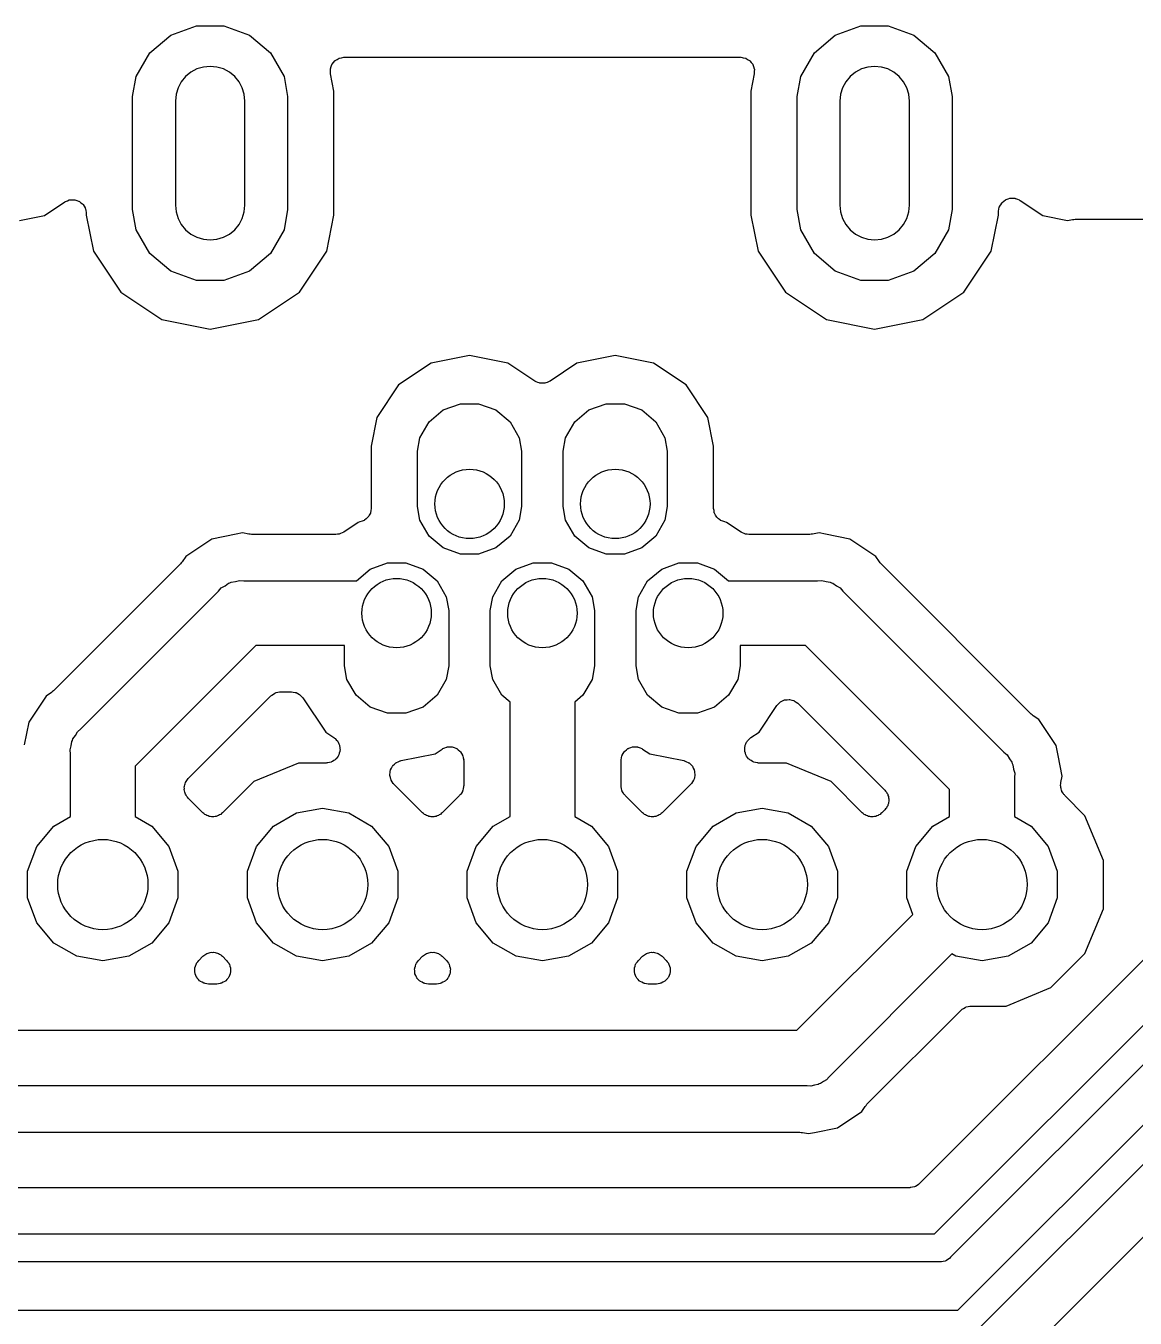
# Model space of a CAD drawing. Extents: x 24 to 196, y -189 to -31.
# Drawn here: x 131.97 to 144.15, y -45.02 to -30.83 of the extents above; entities that cross this region are included whole.
import ezdxf

# ---------------------------------------------------------------- set-up
doc = ezdxf.new("R2010")
doc.units = 0
doc.header["$MEASUREMENT"] = 0
doc.layers.add('BLACK', color=7, linetype='CONTINUOUS')

msp = doc.modelspace()

# ---------------------------------------------------------------- linework, layer by layer
at = {"layer": 'BLACK', "linetype": 'CONTINUOUS'}
for p, q in [((133.563, -30.9357), (133.845, -30.8331)), ((133.845, -30.8331), (134.145, -30.8331)), ((134.145, -30.8331), (134.427, -30.9357)), ((140.858, -30.9357), (141.14, -30.8331)), ((141.14, -30.8331), (141.44, -30.8331)), ((141.44, -30.8331), (141.722, -30.9357)), ((133.333, -31.1286), (133.563, -30.9357)), ((134.427, -30.9357), (134.657, -31.1286)), ((140.628, -31.1286), (140.858, -30.9357)), ((141.722, -30.9357), (141.952, -31.1286)), ((133.183, -31.3884), (133.333, -31.1286)), ((134.657, -31.1286), (134.807, -31.3884)), ((135.368, -31.2142), (135.389, -31.2017)), ((135.389, -31.2017), (135.411, -31.1889)), ((135.411, -31.1889), (135.412, -31.1885)), ((135.412, -31.1885), (135.414, -31.1877)), ((135.414, -31.1877), (135.438, -31.1834)), ((135.438, -31.1834), (135.463, -31.1785)), ((135.463, -31.1785), (135.464, -31.1788)), ((135.464, -31.1788), (135.466, -31.1785)), ((135.466, -31.1785), (139.819, -31.1785)), ((139.819, -31.1785), (139.821, -31.1788)), ((139.821, -31.1788), (139.823, -31.1785)), ((139.823, -31.1785), (139.847, -31.1834)), ((139.847, -31.1834), (139.871, -31.1877)), ((139.871, -31.1877), (139.873, -31.1885)), ((139.873, -31.1885), (139.875, -31.1889)), ((139.875, -31.1889), (139.896, -31.2018)), ((139.896, -31.2018), (139.917, -31.2142)), ((140.478, -31.3884), (140.628, -31.1286)), ((141.952, -31.1286), (142.102, -31.3884)), ((133.783, -31.3418), (133.726, -31.3892)), ((133.849, -31.3066), (133.783, -31.3418)), ((133.921, -31.2849), (133.849, -31.3066)), ((133.995, -31.2776), (133.921, -31.2849)), ((134.069, -31.2849), (133.995, -31.2776)), ((134.141, -31.3066), (134.069, -31.2849)), ((134.207, -31.3418), (134.141, -31.3066)), ((134.265, -31.3892), (134.207, -31.3418)), ((135.315, -31.3077), (135.316, -31.3061)), ((135.316, -31.3325), (135.315, -31.3077)), ((135.316, -31.3044), (135.324, -31.2811)), ((135.316, -31.3061), (135.316, -31.3044)), ((135.316, -31.3574), (135.316, -31.3325)), ((135.324, -31.2811), (135.332, -31.2576)), ((135.332, -31.2576), (135.333, -31.2563)), ((135.333, -31.2563), (135.334, -31.2547)), ((135.334, -31.2547), (135.35, -31.2357)), ((135.35, -31.2357), (135.365, -31.2163)), ((135.365, -31.2163), (135.367, -31.2154)), ((135.367, -31.2154), (135.368, -31.2142)), ((139.917, -31.2142), (139.918, -31.2154)), ((139.918, -31.2154), (139.92, -31.2163)), ((139.92, -31.2163), (139.935, -31.2357)), ((139.935, -31.2357), (139.951, -31.2547)), ((139.951, -31.2547), (139.952, -31.2563)), ((139.952, -31.2563), (139.953, -31.2576)), ((139.953, -31.2576), (139.961, -31.2811)), ((139.961, -31.2811), (139.969, -31.3044)), ((139.969, -31.3044), (139.969, -31.3061)), ((139.969, -31.3061), (139.97, -31.3077)), ((139.97, -31.3077), (139.969, -31.3325)), ((139.969, -31.3325), (139.969, -31.3574)), ((141.078, -31.3418), (141.021, -31.3892)), ((141.144, -31.3066), (141.078, -31.3418)), ((141.216, -31.2849), (141.144, -31.3066)), ((141.29, -31.2776), (141.216, -31.2849)), ((141.364, -31.2849), (141.29, -31.2776)), ((141.436, -31.3066), (141.364, -31.2849)), ((141.502, -31.3418), (141.436, -31.3066)), ((141.559, -31.3892), (141.502, -31.3418)), ((133.144, -31.6095), (133.183, -31.3884)), ((133.678, -31.4469), (133.643, -31.5128)), ((133.726, -31.3892), (133.678, -31.4469)), ((134.312, -31.4469), (134.265, -31.3892)), ((134.347, -31.5128), (134.312, -31.4469)), ((134.807, -31.3884), (134.846, -31.6095)), ((135.316, -31.3589), (135.316, -31.3574)), ((135.316, -31.3606), (135.316, -31.3589)), ((135.354, -31.5501), (135.316, -31.3606)), ((139.969, -31.3606), (139.931, -31.5501)), ((139.969, -31.3574), (139.969, -31.3589)), ((139.969, -31.3589), (139.969, -31.3606)), ((140.439, -31.6095), (140.478, -31.3884)), ((140.973, -31.4469), (140.938, -31.5128)), ((141.021, -31.3892), (140.973, -31.4469)), ((141.607, -31.4469), (141.559, -31.3892)), ((141.642, -31.5128), (141.607, -31.4469)), ((142.102, -31.3884), (142.141, -31.6095)), ((133.144, -32.8506), (133.144, -31.6095)), ((133.621, -31.5842), (133.614, -31.6586)), ((133.643, -31.5128), (133.621, -31.5842)), ((134.369, -31.5842), (134.347, -31.5128)), ((134.376, -31.6586), (134.369, -31.5842)), ((134.846, -31.6095), (134.846, -32.8506)), ((135.354, -32.91), (135.354, -31.5501)), ((139.931, -31.5501), (139.931, -32.91)), ((140.439, -32.8506), (140.439, -31.6095)), ((140.916, -31.5842), (140.909, -31.6586)), ((140.938, -31.5128), (140.916, -31.5842)), ((141.664, -31.5842), (141.642, -31.5128)), ((141.671, -31.6586), (141.664, -31.5842)), ((142.141, -31.6095), (142.141, -32.8506)), ((133.614, -31.6586), (133.614, -32.8016)), ((134.376, -32.8016), (134.376, -31.6586)), ((140.909, -31.6586), (140.909, -32.8016)), ((141.671, -32.8016), (141.671, -31.6586)), ((132.175, -32.916), (132.399, -32.766)), ((132.399, -32.766), (132.404, -32.764)), ((132.404, -32.764), (132.408, -32.7607)), ((132.408, -32.7607), (132.428, -32.7534)), ((132.428, -32.7534), (132.448, -32.7447)), ((132.448, -32.7447), (132.453, -32.7444)), ((132.453, -32.7444), (132.457, -32.7426)), ((132.457, -32.7426), (132.479, -32.7426)), ((132.479, -32.7426), (132.5, -32.7412)), ((132.5, -32.7412), (132.505, -32.7426)), ((132.505, -32.7426), (132.51, -32.7426)), ((132.51, -32.7426), (132.531, -32.75)), ((132.531, -32.75), (132.551, -32.756)), ((132.551, -32.756), (132.555, -32.759)), ((132.555, -32.759), (132.56, -32.7607)), ((132.56, -32.7607), (132.577, -32.7746)), ((142.691, -32.7704), (142.709, -32.7576)), ((142.709, -32.7576), (142.725, -32.7438)), ((142.725, -32.7438), (142.73, -32.742)), ((142.73, -32.742), (142.734, -32.7391)), ((142.734, -32.7391), (142.755, -32.733)), ((142.755, -32.733), (142.775, -32.7257)), ((142.775, -32.7257), (142.78, -32.7257)), ((142.78, -32.7257), (142.785, -32.7243)), ((142.785, -32.7243), (142.806, -32.7257)), ((142.806, -32.7257), (142.828, -32.7257)), ((142.828, -32.7257), (142.833, -32.7274)), ((142.833, -32.7274), (142.838, -32.7277)), ((142.838, -32.7277), (142.857, -32.7364)), ((142.857, -32.7364), (142.878, -32.7438)), ((142.878, -32.7438), (142.881, -32.747)), ((142.881, -32.747), (142.886, -32.749)), ((142.886, -32.749), (143.136, -32.916)), ((132.577, -32.7746), (132.594, -32.7873)), ((132.594, -32.7873), (132.597, -32.7915)), ((132.597, -32.7915), (132.601, -32.7948)), ((132.601, -32.7948), (132.611, -32.8134)), ((132.611, -32.8134), (132.623, -32.8313)), ((132.623, -32.8313), (132.625, -32.8362)), ((132.625, -32.8362), (132.627, -32.8406)), ((132.627, -32.8406), (132.631, -32.8618)), ((132.631, -32.8618), (132.636, -32.8827)), ((132.636, -32.8827), (132.635, -32.8878)), ((132.635, -32.8878), (132.636, -32.8927)), ((132.636, -32.8927), (132.636, -32.91)), ((132.636, -32.91), (132.715, -33.3064)), ((133.183, -33.0717), (133.144, -32.8506)), ((133.614, -32.8016), (133.621, -32.8759)), ((133.621, -32.8759), (133.643, -32.9474)), ((134.347, -32.9474), (134.369, -32.8759)), ((134.369, -32.8759), (134.376, -32.8016)), ((134.846, -32.8506), (134.807, -33.0717)), ((135.275, -33.3064), (135.354, -32.91)), ((139.931, -32.91), (140.01, -33.3064)), ((140.478, -33.0717), (140.439, -32.8506)), ((140.909, -32.8016), (140.916, -32.8759)), ((140.916, -32.8759), (140.938, -32.9474)), ((141.642, -32.9474), (141.664, -32.8759)), ((141.664, -32.8759), (141.671, -32.8016)), ((142.141, -32.8506), (142.102, -33.0717)), ((142.57, -33.3064), (142.649, -32.91)), ((142.649, -32.8658), (142.654, -32.8448)), ((142.65, -32.8708), (142.649, -32.8658)), ((142.649, -32.8757), (142.65, -32.8708)), ((142.649, -32.91), (142.649, -32.8757)), ((142.654, -32.8448), (142.658, -32.8236)), ((142.658, -32.8236), (142.661, -32.8193)), ((142.661, -32.8193), (142.662, -32.8144)), ((142.662, -32.8144), (142.674, -32.7964)), ((142.674, -32.7964), (142.685, -32.7778)), ((142.685, -32.7778), (142.688, -32.7745)), ((142.688, -32.7745), (142.691, -32.7704)), ((131.902, -32.9702), (132.175, -32.916)), ((133.643, -32.9474), (133.678, -33.0132)), ((133.678, -33.0132), (133.726, -33.071)), ((134.265, -33.071), (134.312, -33.0132)), ((134.312, -33.0132), (134.347, -32.9474)), ((140.938, -32.9474), (140.973, -33.0132)), ((140.973, -33.0132), (141.021, -33.071)), ((141.559, -33.071), (141.607, -33.0132)), ((141.607, -33.0132), (141.642, -32.9474)), ((143.136, -32.916), (143.408, -32.9702)), ((143.408, -32.9702), (143.462, -32.9594)), ((143.462, -32.9594), (143.477, -32.9591)), ((143.477, -32.9591), (143.492, -32.9565)), ((143.492, -32.9565), (152, -32.9565)), ((133.333, -33.3315), (133.183, -33.0717)), ((133.726, -33.071), (133.783, -33.1183)), ((133.783, -33.1183), (133.849, -33.1536)), ((133.849, -33.1536), (133.921, -33.1752)), ((133.921, -33.1752), (133.995, -33.1826)), ((133.995, -33.1826), (134.069, -33.1752)), ((134.069, -33.1752), (134.141, -33.1536)), ((134.141, -33.1536), (134.207, -33.1183)), ((134.207, -33.1183), (134.265, -33.071)), ((134.807, -33.0717), (134.657, -33.3315)), ((140.628, -33.3315), (140.478, -33.0717)), ((141.021, -33.071), (141.078, -33.1183)), ((141.078, -33.1183), (141.144, -33.1536)), ((141.144, -33.1536), (141.216, -33.1752)), ((141.216, -33.1752), (141.29, -33.1826)), ((141.29, -33.1826), (141.364, -33.1752)), ((141.364, -33.1752), (141.436, -33.1536)), ((141.436, -33.1536), (141.502, -33.1183)), ((141.502, -33.1183), (141.559, -33.071)), ((142.102, -33.0717), (141.952, -33.3315)), ((132.715, -33.3064), (133.015, -33.7559)), ((133.563, -33.5244), (133.333, -33.3315)), ((134.657, -33.3315), (134.427, -33.5244)), ((134.975, -33.7559), (135.275, -33.3064)), ((140.01, -33.3064), (140.31, -33.7559)), ((140.858, -33.5244), (140.628, -33.3315)), ((141.952, -33.3315), (141.722, -33.5244)), ((152.108, -33.2167), (141.782, -43.5418)), ((141.948, -44.0944), (152.77, -33.2725)), ((142.27, -33.7559), (142.57, -33.3064)), ((133.845, -33.6271), (133.563, -33.5244)), ((134.427, -33.5244), (134.145, -33.6271)), ((141.14, -33.6271), (140.858, -33.5244)), ((141.722, -33.5244), (141.44, -33.6271)), ((152.946, -33.528), (142.124, -44.3499)), ((133.015, -33.7559), (133.465, -34.0562)), ((134.145, -33.6271), (133.845, -33.6271)), ((134.525, -34.0562), (134.975, -33.7559)), ((140.31, -33.7559), (140.76, -34.0562)), ((141.44, -33.6271), (141.14, -33.6271)), ((141.82, -34.0562), (142.27, -33.7559)), ((133.465, -34.0562), (133.995, -34.1617)), ((133.995, -34.1617), (134.525, -34.0562)), ((140.76, -34.0562), (141.29, -34.1617)), ((141.29, -34.1617), (141.82, -34.0562)), ((136.843, -34.4517), (136.421, -34.5355)), ((137.264, -34.5355), (136.843, -34.4517)), ((138.443, -34.4517), (138.022, -34.5355)), ((138.864, -34.5355), (138.443, -34.4517)), ((136.421, -34.5355), (136.064, -34.7741)), ((137.558, -34.7321), (137.264, -34.5355)), ((138.022, -34.5355), (137.727, -34.7321)), ((139.221, -34.7741), (138.864, -34.5355)), ((137.567, -34.7362), (137.558, -34.7321)), ((137.575, -34.7421), (137.567, -34.7362)), ((137.591, -34.7467), (137.575, -34.7421)), ((137.606, -34.7534), (137.591, -34.7467)), ((137.616, -34.7541), (137.606, -34.7534)), ((137.626, -34.7569), (137.616, -34.7541)), ((137.669, -34.7541), (137.659, -34.7569)), ((137.679, -34.7534), (137.669, -34.7541)), ((137.694, -34.7467), (137.679, -34.7534)), ((137.71, -34.7421), (137.694, -34.7467)), ((137.718, -34.7362), (137.71, -34.7421)), ((137.727, -34.7321), (137.718, -34.7362)), ((136.064, -34.7741), (135.826, -35.1312)), ((137.643, -34.7558), (137.626, -34.7569)), ((137.659, -34.7569), (137.643, -34.7558)), ((139.46, -35.1312), (139.221, -34.7741)), ((136.552, -35.0498), (136.742, -34.9809)), ((136.742, -34.9809), (136.943, -34.9809)), ((136.943, -34.9809), (137.133, -35.0498)), ((138.153, -35.0498), (138.342, -34.9809)), ((138.342, -34.9809), (138.543, -34.9809)), ((138.543, -34.9809), (138.733, -35.0498)), ((135.826, -35.1312), (135.763, -35.4461)), ((136.297, -35.3539), (136.398, -35.1794)), ((136.398, -35.1794), (136.552, -35.0498)), ((137.133, -35.0498), (137.287, -35.1794)), ((137.287, -35.1794), (137.388, -35.3539)), ((137.897, -35.3539), (137.998, -35.1794)), ((137.998, -35.1794), (138.153, -35.0498)), ((138.733, -35.0498), (138.887, -35.1794)), ((138.887, -35.1794), (138.988, -35.3539)), ((139.522, -35.4461), (139.46, -35.1312)), ((135.763, -35.4461), (135.763, -36.1298)), ((136.271, -35.5024), (136.297, -35.3539)), ((137.388, -35.3539), (137.414, -35.5024)), ((137.871, -35.5024), (137.897, -35.3539)), ((138.988, -35.3539), (139.014, -35.5024)), ((139.522, -36.1298), (139.522, -35.4461)), ((136.271, -36.1104), (136.271, -35.5024)), ((137.414, -35.5024), (137.414, -36.1104)), ((137.871, -36.1104), (137.871, -35.5024)), ((139.014, -35.5024), (139.014, -36.1104)), ((135.759, -36.1542), (135.755, -36.1787)), ((135.763, -36.1298), (135.759, -36.1542)), ((136.297, -36.2589), (136.271, -36.1104)), ((137.414, -36.1104), (137.388, -36.2589)), ((137.897, -36.2589), (137.871, -36.1104)), ((139.014, -36.1104), (138.988, -36.2589)), ((139.527, -36.1542), (139.522, -36.1298)), ((139.53, -36.1787), (139.527, -36.1542)), ((135.621, -36.283), (135.461, -36.3903)), ((135.64, -36.2792), (135.621, -36.283)), ((135.663, -36.2702), (135.64, -36.2792)), ((135.687, -36.2617), (135.663, -36.2702)), ((135.688, -36.2607), (135.687, -36.2617)), ((135.69, -36.26), (135.688, -36.2607)), ((135.708, -36.2437), (135.69, -36.26)), ((135.727, -36.2277), (135.708, -36.2437)), ((135.728, -36.2263), (135.727, -36.2277)), ((135.729, -36.2251), (135.728, -36.2263)), ((135.741, -36.2034), (135.729, -36.2251)), ((135.754, -36.1819), (135.741, -36.2034)), ((135.755, -36.1787), (135.754, -36.1802)), ((135.754, -36.1802), (135.754, -36.1819)), ((136.398, -36.4334), (136.297, -36.2589)), ((137.388, -36.2589), (137.287, -36.4334)), ((137.998, -36.4334), (137.897, -36.2589)), ((138.988, -36.2589), (138.887, -36.4334)), ((139.531, -36.1802), (139.53, -36.1787)), ((139.531, -36.1819), (139.531, -36.1802)), ((139.544, -36.2034), (139.531, -36.1819)), ((139.556, -36.2251), (139.544, -36.2034)), ((139.557, -36.2263), (139.556, -36.2251)), ((139.558, -36.2277), (139.557, -36.2263)), ((139.577, -36.2437), (139.558, -36.2277)), ((139.596, -36.26), (139.577, -36.2437)), ((139.597, -36.2607), (139.596, -36.26)), ((139.598, -36.2617), (139.597, -36.2607)), ((139.622, -36.2702), (139.598, -36.2617)), ((139.645, -36.2792), (139.622, -36.2702)), ((139.664, -36.283), (139.645, -36.2792)), ((139.825, -36.3903), (139.664, -36.283)), ((142.202, -44.9326), (150.865, -36.2697)), ((134.28, -36.4131), (134.013, -36.4661)), ((134.35, -36.3991), (134.28, -36.4131)), ((134.28, -36.4131), (134.28, -36.4131)), ((134.421, -36.4131), (134.35, -36.3991)), ((134.436, -36.4134), (134.421, -36.4131)), ((134.45, -36.416), (134.436, -36.4134)), ((135.376, -36.416), (134.45, -36.416)), ((135.394, -36.4128), (135.376, -36.416)), ((135.412, -36.4116), (135.394, -36.4128)), ((135.42, -36.4082), (135.412, -36.4116)), ((135.428, -36.4068), (135.42, -36.4082)), ((135.444, -36.3977), (135.428, -36.4068)), ((135.461, -36.3903), (135.444, -36.3977)), ((136.552, -36.5629), (136.398, -36.4334)), ((137.287, -36.4334), (137.133, -36.5629)), ((138.153, -36.5629), (137.998, -36.4334)), ((138.887, -36.4334), (138.733, -36.5629)), ((139.841, -36.3977), (139.825, -36.3903)), ((139.857, -36.4068), (139.841, -36.3977)), ((139.865, -36.4082), (139.857, -36.4068)), ((139.873, -36.4116), (139.865, -36.4082)), ((139.891, -36.4128), (139.873, -36.4116)), ((139.909, -36.416), (139.891, -36.4128)), ((140.58, -36.416), (139.909, -36.416)), ((140.594, -36.4134), (140.58, -36.416)), ((140.609, -36.4131), (140.594, -36.4134)), ((140.68, -36.3991), (140.609, -36.4131)), ((140.75, -36.4131), (140.68, -36.3991)), ((141.017, -36.4661), (140.75, -36.4131)), ((140.75, -36.4131), (140.75, -36.4131)), ((134.013, -36.4661), (133.728, -36.657)), ((136.742, -36.6319), (136.552, -36.5629)), ((137.133, -36.5629), (136.943, -36.6319)), ((138.342, -36.6319), (138.153, -36.5629)), ((138.733, -36.5629), (138.543, -36.6319)), ((141.302, -36.657), (141.017, -36.4661)), ((151.041, -36.5252), (142.378, -45.1881)), ((133.669, -36.7397), (132.277, -38.132)), ((133.678, -36.7274), (133.669, -36.7397)), ((133.688, -36.7166), (133.678, -36.7274)), ((133.728, -36.657), (133.688, -36.7166)), ((135.752, -36.7973), (135.942, -36.7284)), ((135.942, -36.7284), (136.143, -36.7284)), ((136.143, -36.7284), (136.333, -36.7973)), ((136.943, -36.6319), (136.742, -36.6319)), ((137.352, -36.7973), (137.542, -36.7284)), ((137.542, -36.7284), (137.743, -36.7284)), ((137.743, -36.7284), (137.933, -36.7973)), ((138.543, -36.6319), (138.342, -36.6319)), ((138.953, -36.7973), (139.142, -36.7284)), ((139.142, -36.7284), (139.344, -36.7284)), ((139.344, -36.7284), (139.533, -36.7973)), ((141.342, -36.7166), (141.302, -36.657)), ((141.352, -36.7274), (141.342, -36.7166)), ((141.361, -36.7397), (141.352, -36.7274)), ((143.009, -38.3872), (141.361, -36.7397)), ((135.601, -36.924), (135.752, -36.7973)), ((136.333, -36.7973), (136.487, -36.9269)), ((137.198, -36.9269), (137.352, -36.7973)), ((137.933, -36.7973), (138.087, -36.9269)), ((138.798, -36.9269), (138.953, -36.7973)), ((139.533, -36.7973), (139.684, -36.924)), ((134.088, -37.0391), (134.118, -37.003)), ((134.118, -37.003), (134.159, -36.9794)), ((134.159, -36.9794), (134.198, -36.9523)), ((134.198, -36.9523), (134.213, -36.9482)), ((134.213, -36.9482), (134.227, -36.9403)), ((134.227, -36.9403), (134.273, -36.9321)), ((134.273, -36.9321), (134.319, -36.9199)), ((134.319, -36.9199), (134.366, -36.924)), ((134.366, -36.924), (135.601, -36.924)), ((136.487, -36.9269), (136.588, -37.1014)), ((137.097, -37.1014), (137.198, -36.9269)), ((138.087, -36.9269), (138.188, -37.1014)), ((138.697, -37.1014), (138.798, -36.9269)), ((139.684, -36.924), (140.664, -36.924)), ((140.361, -48.006), (151.441, -36.9258)), ((140.664, -36.924), (140.711, -36.9199)), ((140.711, -36.9199), (140.757, -36.9321)), ((140.757, -36.9321), (140.803, -36.9403)), ((140.803, -36.9403), (140.817, -36.9482)), ((140.817, -36.9482), (140.832, -36.9523)), ((140.832, -36.9523), (140.871, -36.9794)), ((140.871, -36.9794), (140.912, -37.003)), ((140.912, -37.003), (140.942, -37.0391)), ((132.576, -38.551), (134.088, -37.0391)), ((136.588, -37.1014), (136.614, -37.2499)), ((137.071, -37.2499), (137.097, -37.1014)), ((138.188, -37.1014), (138.214, -37.2499)), ((138.671, -37.2499), (138.697, -37.1014)), ((140.942, -37.0391), (142.709, -38.8062)), ((136.614, -37.2499), (136.614, -37.8579)), ((137.071, -37.8579), (137.071, -37.2499)), ((138.214, -37.2499), (138.214, -37.8579)), ((138.671, -37.8579), (138.671, -37.2499)), ((134.498, -37.6352), (133.172, -38.9607)), ((135.471, -37.6352), (134.498, -37.6352)), ((135.471, -37.8579), (135.471, -37.6352)), ((140.532, -37.6352), (139.814, -37.6352)), ((139.814, -37.6352), (139.814, -37.8579)), ((142.113, -39.2159), (140.532, -37.6352)), ((135.497, -38.0064), (135.471, -37.8579)), ((136.614, -37.8579), (136.588, -38.0064)), ((137.097, -38.0064), (137.071, -37.8579)), ((138.214, -37.8579), (138.188, -38.0064)), ((138.697, -38.0064), (138.671, -37.8579)), ((139.814, -37.8579), (139.788, -38.0064)), ((135.598, -38.1809), (135.497, -38.0064)), ((136.588, -38.0064), (136.487, -38.1809)), ((137.198, -38.1809), (137.097, -38.0064)), ((138.188, -38.0064), (138.087, -38.1809)), ((138.798, -38.1809), (138.697, -38.0064)), ((139.788, -38.0064), (139.687, -38.1809)), ((132.254, -38.1509), (132.194, -38.1908)), ((132.264, -38.1406), (132.254, -38.1509)), ((132.277, -38.132), (132.264, -38.1406)), ((134.691, -38.1689), (134.707, -38.1575)), ((134.707, -38.1575), (134.713, -38.1557)), ((134.713, -38.1557), (134.719, -38.1524)), ((134.719, -38.1524), (134.739, -38.1489)), ((134.739, -38.1489), (134.758, -38.1438)), ((134.758, -38.1438), (134.765, -38.1443)), ((134.765, -38.1443), (134.771, -38.1432)), ((134.771, -38.1432), (134.887, -38.1432)), ((134.887, -38.1432), (134.908, -38.1469)), ((134.908, -38.1469), (134.929, -38.1493)), ((134.929, -38.1493), (134.934, -38.1515)), ((134.934, -38.1515), (134.939, -38.1524)), ((134.939, -38.1524), (134.957, -38.1631)), ((132.194, -38.1908), (132.003, -38.4764)), ((133.755, -39.0962), (134.663, -38.1878)), ((134.663, -38.1878), (134.669, -38.184)), ((134.669, -38.184), (134.673, -38.1788)), ((134.673, -38.1788), (134.691, -38.1689)), ((134.957, -38.1631), (134.977, -38.1727)), ((134.977, -38.1727), (134.98, -38.1763)), ((134.98, -38.1763), (134.985, -38.1788)), ((134.985, -38.1788), (134.998, -38.1953)), ((134.998, -38.1953), (135.013, -38.2109)), ((135.013, -38.2109), (135.264, -38.5862)), ((135.752, -38.3105), (135.598, -38.1809)), ((136.487, -38.1809), (136.333, -38.3105)), ((137.287, -38.2556), (137.198, -38.1809)), ((137.287, -39.5111), (137.287, -38.2556)), ((138.087, -38.1809), (137.998, -38.2556)), ((137.998, -38.2556), (137.998, -39.5111)), ((138.953, -38.3105), (138.798, -38.1809)), ((139.687, -38.1809), (139.533, -38.3105)), ((140.021, -38.5862), (140.216, -38.2947)), ((140.216, -38.2947), (140.217, -38.2935)), ((140.217, -38.2935), (140.218, -38.292)), ((140.218, -38.292), (140.235, -38.2744)), ((140.235, -38.2744), (140.252, -38.2565)), ((140.252, -38.2565), (140.254, -38.2557)), ((140.254, -38.2557), (140.255, -38.2545)), ((140.255, -38.2545), (140.278, -38.244)), ((140.278, -38.244), (140.3, -38.2331)), ((140.3, -38.2331), (140.302, -38.2329)), ((140.302, -38.2329), (140.303, -38.2322)), ((140.303, -38.2322), (140.328, -38.23)), ((140.328, -38.23), (140.353, -38.2273)), ((140.353, -38.2273), (140.354, -38.2277)), ((140.354, -38.2277), (140.356, -38.2276)), ((140.356, -38.2276), (140.38, -38.234)), ((140.38, -38.234), (140.404, -38.2399)), ((140.404, -38.2399), (140.405, -38.2408)), ((140.405, -38.2408), (140.407, -38.2413)), ((140.407, -38.2413), (140.427, -38.2555)), ((140.427, -38.2555), (140.448, -38.2693)), ((140.448, -38.2693), (140.449, -38.2707)), ((140.449, -38.2707), (140.45, -38.2716)), ((140.45, -38.2716), (141.402, -39.2238)), ((135.942, -38.3794), (135.752, -38.3105)), ((136.143, -38.3794), (135.942, -38.3794)), ((136.333, -38.3105), (136.143, -38.3794)), ((139.142, -38.3794), (138.953, -38.3105)), ((139.344, -38.3794), (139.142, -38.3794)), ((139.533, -38.3105), (139.344, -38.3794)), ((143.021, -38.3958), (143.009, -38.3872)), ((143.032, -38.4061), (143.021, -38.3958)), ((143.091, -38.446), (143.032, -38.4061)), ((132.003, -38.4764), (131.953, -38.7263)), ((132.516, -38.6222), (132.54, -38.5813)), ((132.54, -38.5813), (132.576, -38.551)), ((143.282, -38.7316), (143.091, -38.446)), ((132.469, -38.7364), (132.477, -38.6899)), ((132.477, -38.6899), (132.485, -38.6761)), ((132.485, -38.6761), (132.489, -38.6608)), ((132.489, -38.6608), (132.516, -38.6222)), ((135.264, -38.5862), (135.354, -38.6464)), ((135.354, -38.6464), (135.36, -38.6522)), ((135.36, -38.6522), (135.368, -38.6564)), ((135.368, -38.6564), (135.379, -38.6703)), ((135.379, -38.6703), (135.392, -38.683)), ((135.392, -38.683), (135.396, -38.6905)), ((135.396, -38.6905), (135.402, -38.6969)), ((135.402, -38.6969), (135.408, -38.7141)), ((135.408, -38.7141), (135.416, -38.7305)), ((139.869, -38.7305), (139.877, -38.7141)), ((139.877, -38.7141), (139.884, -38.6969)), ((139.884, -38.6969), (139.889, -38.6905)), ((139.889, -38.6905), (139.893, -38.683)), ((139.893, -38.683), (139.906, -38.6703)), ((139.906, -38.6703), (139.918, -38.6564)), ((139.918, -38.6564), (139.925, -38.6522)), ((139.925, -38.6522), (139.931, -38.6464)), ((139.931, -38.6464), (140.021, -38.5862)), ((132.457, -38.7819), (132.469, -38.7364)), ((132.461, -38.8289), (132.457, -38.7819)), ((132.461, -39.5111), (132.461, -38.8289)), ((135.39, -38.8633), (135.38, -38.8785)), ((135.402, -38.8493), (135.39, -38.8633)), ((135.404, -38.8414), (135.402, -38.8493)), ((135.409, -38.8345), (135.404, -38.8414)), ((135.413, -38.8167), (135.409, -38.8345)), ((135.42, -38.7996), (135.413, -38.8167)), ((135.416, -38.7305), (135.417, -38.7388)), ((135.417, -38.7388), (135.42, -38.7466)), ((135.42, -38.7466), (135.42, -38.7649)), ((135.42, -38.7649), (135.422, -38.7831)), ((135.422, -38.7831), (135.42, -38.7912)), ((135.42, -38.7912), (135.42, -38.7996)), ((136.091, -38.8989), (136.464, -38.8248)), ((136.464, -38.8248), (136.542, -38.7724)), ((136.542, -38.7724), (136.547, -38.7704)), ((136.547, -38.7704), (136.55, -38.7672)), ((136.55, -38.7672), (136.571, -38.7598)), ((136.571, -38.7598), (136.59, -38.7511)), ((136.59, -38.7511), (136.595, -38.7508)), ((136.595, -38.7508), (136.6, -38.7491)), ((136.6, -38.7491), (136.622, -38.7491)), ((136.622, -38.7491), (136.643, -38.7476)), ((136.643, -38.7476), (136.648, -38.7491)), ((136.648, -38.7491), (136.653, -38.7491)), ((136.653, -38.7491), (136.673, -38.7564)), ((136.673, -38.7564), (136.694, -38.7625)), ((136.694, -38.7625), (136.698, -38.7654)), ((136.698, -38.7654), (136.703, -38.7672)), ((136.703, -38.7672), (136.719, -38.781)), ((136.719, -38.781), (136.737, -38.7938)), ((136.737, -38.7938), (136.739, -38.7979)), ((136.739, -38.7979), (136.743, -38.8012)), ((136.743, -38.8012), (136.754, -38.8198)), ((136.754, -38.8198), (136.766, -38.8378)), ((136.766, -38.8378), (136.767, -38.8427)), ((136.767, -38.8427), (136.77, -38.847)), ((136.77, -38.847), (136.774, -38.8682)), ((136.774, -38.8682), (136.779, -38.8892)), ((138.507, -38.8892), (138.512, -38.8682)), ((138.512, -38.8682), (138.515, -38.847)), ((138.515, -38.847), (138.518, -38.8427)), ((138.518, -38.8427), (138.519, -38.8378)), ((138.519, -38.8378), (138.531, -38.8198)), ((138.531, -38.8198), (138.542, -38.8012)), ((138.542, -38.8012), (138.546, -38.7979)), ((138.546, -38.7979), (138.549, -38.7938)), ((138.549, -38.7938), (138.566, -38.781)), ((138.566, -38.781), (138.582, -38.7672)), ((138.582, -38.7672), (138.587, -38.7654)), ((138.587, -38.7654), (138.591, -38.7625)), ((138.591, -38.7625), (138.612, -38.7564)), ((138.612, -38.7564), (138.632, -38.7491)), ((138.632, -38.7491), (138.637, -38.7491)), ((138.637, -38.7491), (138.642, -38.7476)), ((138.642, -38.7476), (138.664, -38.7491)), ((138.664, -38.7491), (138.685, -38.7491)), ((138.685, -38.7491), (138.69, -38.7508)), ((138.69, -38.7508), (138.695, -38.7511)), ((138.695, -38.7511), (138.715, -38.7598)), ((138.715, -38.7598), (138.735, -38.7672)), ((138.735, -38.7672), (138.739, -38.7704)), ((138.739, -38.7704), (138.743, -38.7724)), ((138.743, -38.7724), (138.822, -38.8248)), ((138.822, -38.8248), (139.195, -38.8989)), ((139.864, -38.7831), (139.866, -38.7649)), ((139.866, -38.7912), (139.864, -38.7831)), ((139.866, -38.7466), (139.868, -38.7388)), ((139.866, -38.7649), (139.866, -38.7466)), ((139.866, -38.7996), (139.866, -38.7912)), ((139.872, -38.8167), (139.866, -38.7996)), ((139.868, -38.7388), (139.869, -38.7305)), ((139.876, -38.8345), (139.872, -38.8167)), ((139.881, -38.8414), (139.876, -38.8345)), ((139.884, -38.8493), (139.881, -38.8414)), ((139.895, -38.8633), (139.884, -38.8493)), ((139.906, -38.8785), (139.895, -38.8633)), ((142.709, -38.8062), (142.745, -38.8365)), ((142.745, -38.8365), (142.769, -38.8774)), ((143.304, -38.8431), (143.282, -38.7316)), ((143.349, -39.0686), (143.304, -38.8431)), ((143.304, -38.8431), (143.304, -38.8431)), ((133.172, -38.9607), (133.172, -39.5111)), ((134.964, -38.9255), (134.474, -39.1285)), ((135.27, -38.9255), (134.964, -38.9255)), ((135.278, -38.924), (135.27, -38.9255)), ((135.286, -38.9246), (135.278, -38.924)), ((135.304, -38.9195), (135.286, -38.9246)), ((135.322, -38.9163), (135.304, -38.9195)), ((135.329, -38.9121), (135.322, -38.9163)), ((135.337, -38.9098), (135.329, -38.9121)), ((135.352, -38.899), (135.337, -38.9098)), ((135.368, -38.8898), (135.352, -38.899)), ((135.373, -38.8834), (135.368, -38.8898)), ((135.38, -38.8785), (135.373, -38.8834)), ((135.971, -39.0304), (135.973, -39.009)), ((135.973, -39.009), (135.975, -39.0044)), ((135.975, -39.0044), (135.976, -38.9994)), ((135.976, -38.9994), (135.986, -38.9805)), ((135.986, -38.9805), (135.996, -38.961)), ((135.996, -38.961), (135.999, -38.9574)), ((135.999, -38.9574), (136.002, -38.953)), ((136.002, -38.953), (136.018, -38.9388)), ((136.018, -38.9388), (136.033, -38.9236)), ((136.033, -38.9236), (136.038, -38.9215)), ((136.038, -38.9215), (136.041, -38.9181)), ((136.041, -38.9181), (136.061, -38.9103)), ((136.061, -38.9103), (136.081, -38.9012)), ((136.081, -38.9012), (136.086, -38.9008)), ((136.086, -38.9008), (136.091, -38.8989)), ((136.779, -38.8892), (136.778, -38.8942)), ((136.778, -38.8942), (136.779, -38.8991)), ((136.779, -38.8991), (136.779, -39.1736)), ((138.506, -38.8991), (138.507, -38.8942)), ((138.506, -39.1736), (138.506, -38.8991)), ((138.507, -38.8942), (138.507, -38.8892)), ((139.195, -38.8989), (139.199, -38.9008)), ((139.199, -38.9008), (139.204, -38.9012)), ((139.204, -38.9012), (139.224, -38.9103)), ((139.224, -38.9103), (139.244, -38.9181)), ((139.244, -38.9181), (139.248, -38.9215)), ((139.248, -38.9215), (139.252, -38.9236)), ((139.252, -38.9236), (139.267, -38.9388)), ((139.267, -38.9388), (139.284, -38.953)), ((139.284, -38.953), (139.286, -38.9574)), ((139.286, -38.9574), (139.29, -38.961)), ((139.29, -38.961), (139.299, -38.9805)), ((139.299, -38.9805), (139.309, -38.9994)), ((139.309, -38.9994), (139.31, -39.0044)), ((139.31, -39.0044), (139.312, -39.009)), ((139.312, -39.009), (139.314, -39.0304)), ((139.912, -38.8834), (139.906, -38.8785)), ((139.918, -38.8898), (139.912, -38.8834)), ((139.933, -38.899), (139.918, -38.8898)), ((139.948, -38.9098), (139.933, -38.899)), ((139.956, -38.9121), (139.948, -38.9098)), ((139.964, -38.9163), (139.956, -38.9121)), ((139.982, -38.9195), (139.964, -38.9163)), ((139.999, -38.9246), (139.982, -38.9195)), ((140.007, -38.924), (139.999, -38.9246)), ((140.016, -38.9255), (140.007, -38.924)), ((140.321, -38.9255), (140.016, -38.9255)), ((140.811, -39.1285), (140.321, -38.9255)), ((142.769, -38.8774), (142.796, -38.916)), ((142.796, -38.916), (142.8, -38.9313)), ((142.8, -38.9313), (142.808, -38.9451)), ((142.808, -38.9451), (142.816, -38.9916)), ((142.816, -38.9916), (142.828, -39.0371)), ((133.721, -39.1524), (133.725, -39.1395)), ((133.725, -39.1395), (133.732, -39.1286)), ((133.732, -39.1286), (133.738, -39.1165)), ((133.738, -39.1165), (133.748, -39.1071)), ((133.748, -39.1071), (133.755, -39.0962)), ((134.474, -39.1285), (134.131, -39.4719)), ((135.968, -39.0517), (135.971, -39.0304)), ((135.969, -39.0567), (135.968, -39.0517)), ((135.969, -39.0617), (135.969, -39.0567)), ((135.974, -39.0825), (135.969, -39.0617)), ((135.978, -39.1037), (135.974, -39.0825)), ((135.981, -39.108), (135.978, -39.1037)), ((135.982, -39.1128), (135.981, -39.108)), ((135.995, -39.1305), (135.982, -39.1128)), ((136.006, -39.1489), (135.995, -39.1305)), ((136.01, -39.1521), (136.006, -39.1489)), ((139.279, -39.1489), (139.275, -39.1521)), ((139.291, -39.1305), (139.279, -39.1489)), ((139.303, -39.1128), (139.291, -39.1305)), ((139.304, -39.108), (139.303, -39.1128)), ((139.307, -39.1037), (139.304, -39.108)), ((139.311, -39.0825), (139.307, -39.1037)), ((139.317, -39.0617), (139.311, -39.0825)), ((139.314, -39.0304), (139.317, -39.0517)), ((139.317, -39.0517), (139.316, -39.0567)), ((139.316, -39.0567), (139.317, -39.0617)), ((141.154, -39.4719), (140.811, -39.1285)), ((142.828, -39.0371), (142.824, -39.0841)), ((142.824, -39.0841), (142.824, -39.5111)), ((143.335, -39.1389), (143.349, -39.0686)), ((143.335, -39.1539), (143.335, -39.1389)), ((133.711, -39.1906), (133.715, -39.1778)), ((133.712, -39.2039), (133.711, -39.1906)), ((133.711, -39.2172), (133.712, -39.2039)), ((133.715, -39.2301), (133.711, -39.2172)), ((133.715, -39.1778), (133.716, -39.1645)), ((133.716, -39.2434), (133.715, -39.2301)), ((133.716, -39.1645), (133.721, -39.1524)), ((133.721, -39.2555), (133.716, -39.2434)), ((133.725, -39.2683), (133.721, -39.2555)), ((133.732, -39.2793), (133.725, -39.2683)), ((133.738, -39.2913), (133.732, -39.2793)), ((133.748, -39.3008), (133.738, -39.2913)), ((136.013, -39.1562), (136.01, -39.1521)), ((136.328, -39.4719), (136.013, -39.1562)), ((136.734, -39.2814), (136.544, -39.4719)), ((136.738, -39.2759), (136.734, -39.2814)), ((136.743, -39.2716), (136.738, -39.2759)), ((136.753, -39.2543), (136.743, -39.2716)), ((136.765, -39.238), (136.753, -39.2543)), ((136.766, -39.2315), (136.765, -39.238)), ((136.77, -39.2257), (136.766, -39.2315)), ((136.773, -39.2061), (136.77, -39.2257)), ((136.778, -39.1869), (136.773, -39.2061)), ((136.779, -39.1736), (136.778, -39.1802)), ((136.778, -39.1802), (136.778, -39.1869)), ((138.507, -39.1802), (138.506, -39.1736)), ((138.507, -39.1869), (138.507, -39.1802)), ((138.512, -39.2061), (138.507, -39.1869)), ((138.515, -39.2257), (138.512, -39.2061)), ((138.519, -39.2315), (138.515, -39.2257)), ((138.52, -39.238), (138.519, -39.2315)), ((138.532, -39.2543), (138.52, -39.238)), ((138.542, -39.2716), (138.532, -39.2543)), ((138.547, -39.2759), (138.542, -39.2716)), ((138.551, -39.2814), (138.547, -39.2759)), ((138.741, -39.4719), (138.551, -39.2814)), ((139.273, -39.1562), (138.957, -39.4719)), ((139.275, -39.1521), (139.273, -39.1562)), ((141.402, -39.2238), (141.41, -39.2347)), ((141.41, -39.2347), (141.42, -39.2441)), ((141.42, -39.2441), (141.425, -39.2562)), ((141.425, -39.2562), (141.433, -39.2671)), ((141.433, -39.2671), (141.436, -39.28)), ((141.436, -39.28), (141.442, -39.2921)), ((141.442, -39.2921), (141.443, -39.3054)), ((142.113, -39.5111), (142.113, -39.2159)), ((143.332, -39.1687), (143.335, -39.1539)), ((143.332, -39.1736), (143.332, -39.1687)), ((143.333, -39.1802), (143.332, -39.1736)), ((143.333, -39.1869), (143.333, -39.1802)), ((143.334, -39.1914), (143.333, -39.1869)), ((143.334, -39.1918), (143.334, -39.1914)), ((143.335, -39.1937), (143.334, -39.1918)), ((143.338, -39.2061), (143.335, -39.1937)), ((143.341, -39.2257), (143.338, -39.2061)), ((143.345, -39.2315), (143.341, -39.2257)), ((143.346, -39.238), (143.345, -39.2315)), ((143.358, -39.2543), (143.346, -39.238)), ((143.368, -39.2716), (143.358, -39.2543)), ((143.373, -39.2759), (143.368, -39.2716)), ((143.377, -39.2814), (143.373, -39.2759)), ((143.599, -39.5036), (143.377, -39.2814)), ((133.755, -39.3117), (133.748, -39.3008)), ((133.915, -39.4719), (133.755, -39.3117)), ((134.943, -39.4713), (135.23, -39.4208)), ((135.23, -39.4208), (135.516, -39.4713)), ((139.769, -39.4713), (140.056, -39.4208)), ((140.056, -39.4208), (140.342, -39.4713)), ((141.41, -39.4284), (141.402, -39.4393)), ((141.42, -39.4189), (141.41, -39.4284)), ((141.425, -39.4069), (141.42, -39.4189)), ((141.433, -39.3959), (141.425, -39.4069)), ((141.436, -39.3831), (141.433, -39.3959)), ((141.442, -39.371), (141.436, -39.3831)), ((141.443, -39.3577), (141.442, -39.371)), ((141.443, -39.3054), (141.447, -39.3182)), ((141.447, -39.3448), (141.443, -39.3577)), ((141.447, -39.3182), (141.445, -39.3315)), ((141.445, -39.3315), (141.447, -39.3448)), ((132.278, -39.6169), (132.461, -39.5111)), ((133.172, -39.5111), (133.355, -39.6169)), ((133.926, -39.4795), (133.915, -39.4719)), ((133.936, -39.489), (133.926, -39.4795)), ((133.948, -39.4946), (133.936, -39.489)), ((133.959, -39.5022), (133.948, -39.4946)), ((133.972, -39.5057), (133.959, -39.5022)), ((133.984, -39.5113), (133.972, -39.5057)), ((133.997, -39.5125), (133.984, -39.5113)), ((134.01, -39.5159), (133.997, -39.5125)), ((134.023, -39.5148), (134.01, -39.5159)), ((134.036, -39.5159), (134.023, -39.5148)), ((134.049, -39.5125), (134.036, -39.5159)), ((134.063, -39.5113), (134.049, -39.5125)), ((134.075, -39.5057), (134.063, -39.5113)), ((134.088, -39.5022), (134.075, -39.5057)), ((134.098, -39.4946), (134.088, -39.5022)), ((134.111, -39.489), (134.098, -39.4946)), ((134.12, -39.4795), (134.111, -39.489)), ((134.131, -39.4719), (134.12, -39.4795)), ((134.691, -39.6169), (134.943, -39.4713)), ((135.516, -39.4713), (135.768, -39.6169)), ((136.339, -39.4795), (136.328, -39.4719)), ((136.349, -39.489), (136.339, -39.4795)), ((136.361, -39.4946), (136.349, -39.489)), ((136.372, -39.5022), (136.361, -39.4946)), ((136.385, -39.5057), (136.372, -39.5022)), ((136.397, -39.5113), (136.385, -39.5057)), ((136.41, -39.5125), (136.397, -39.5113)), ((136.423, -39.5159), (136.41, -39.5125)), ((136.436, -39.5148), (136.423, -39.5159)), ((136.449, -39.5159), (136.436, -39.5148)), ((136.462, -39.5125), (136.449, -39.5159)), ((136.476, -39.5113), (136.462, -39.5125)), ((136.488, -39.5057), (136.476, -39.5113)), ((136.501, -39.5022), (136.488, -39.5057)), ((136.511, -39.4946), (136.501, -39.5022)), ((136.524, -39.489), (136.511, -39.4946)), ((136.533, -39.4795), (136.524, -39.489)), ((136.544, -39.4719), (136.533, -39.4795)), ((137.104, -39.6169), (137.287, -39.5111)), ((137.998, -39.5111), (138.181, -39.6169)), ((138.752, -39.4795), (138.741, -39.4719)), ((138.762, -39.489), (138.752, -39.4795)), ((138.774, -39.4946), (138.762, -39.489)), ((138.785, -39.5022), (138.774, -39.4946)), ((138.798, -39.5057), (138.785, -39.5022)), ((138.81, -39.5113), (138.798, -39.5057)), ((138.823, -39.5125), (138.81, -39.5113)), ((138.836, -39.5159), (138.823, -39.5125)), ((138.849, -39.5148), (138.836, -39.5159)), ((138.862, -39.5159), (138.849, -39.5148)), ((138.875, -39.5125), (138.862, -39.5159)), ((138.889, -39.5113), (138.875, -39.5125)), ((138.901, -39.5057), (138.889, -39.5113)), ((138.914, -39.5022), (138.901, -39.5057)), ((138.924, -39.4946), (138.914, -39.5022)), ((138.937, -39.489), (138.924, -39.4946)), ((138.946, -39.4795), (138.937, -39.489)), ((138.957, -39.4719), (138.946, -39.4795)), ((139.517, -39.6169), (139.769, -39.4713)), ((140.342, -39.4713), (140.594, -39.6169)), ((141.165, -39.4795), (141.154, -39.4719)), ((141.175, -39.489), (141.165, -39.4795)), ((141.187, -39.4946), (141.175, -39.489)), ((141.198, -39.5022), (141.187, -39.4946)), ((141.211, -39.5057), (141.198, -39.5022)), ((141.223, -39.5113), (141.211, -39.5057)), ((141.236, -39.5125), (141.223, -39.5113)), ((141.249, -39.5159), (141.236, -39.5125)), ((141.262, -39.5148), (141.249, -39.5159)), ((141.275, -39.5159), (141.262, -39.5148)), ((141.288, -39.5125), (141.275, -39.5159)), ((141.302, -39.5113), (141.288, -39.5125)), ((141.314, -39.5057), (141.302, -39.5113)), ((141.327, -39.5022), (141.314, -39.5057)), ((141.337, -39.4946), (141.327, -39.5022)), ((141.35, -39.489), (141.337, -39.4946)), ((141.359, -39.4795), (141.35, -39.489)), ((141.37, -39.4719), (141.359, -39.4795)), ((141.402, -39.4393), (141.37, -39.4719)), ((141.93, -39.6169), (142.113, -39.5111)), ((142.824, -39.5111), (143.007, -39.6169)), ((143.802, -39.9937), (143.599, -39.5036)), ((132.091, -39.8399), (132.278, -39.6169)), ((133.355, -39.6169), (133.543, -39.8399)), ((134.504, -39.8399), (134.691, -39.6169)), ((135.768, -39.6169), (135.956, -39.8399)), ((136.917, -39.8399), (137.104, -39.6169)), ((138.181, -39.6169), (138.369, -39.8399)), ((139.33, -39.8399), (139.517, -39.6169)), ((140.594, -39.6169), (140.782, -39.8399)), ((141.743, -39.8399), (141.93, -39.6169)), ((143.007, -39.6169), (143.195, -39.8399)), ((131.991, -40.1134), (132.091, -39.8399)), ((133.543, -39.8399), (133.642, -40.1134)), ((134.404, -40.1134), (134.504, -39.8399)), ((135.956, -39.8399), (136.055, -40.1134)), ((136.817, -40.1134), (136.917, -39.8399)), ((138.369, -39.8399), (138.468, -40.1134)), ((139.23, -40.1134), (139.33, -39.8399)), ((140.782, -39.8399), (140.881, -40.1134)), ((141.643, -40.1134), (141.743, -39.8399)), ((143.195, -39.8399), (143.294, -40.1134)), ((143.802, -40.5242), (143.802, -39.9937)), ((131.991, -40.4046), (131.991, -40.1134)), ((133.642, -40.1134), (133.642, -40.4046)), ((134.404, -40.4046), (134.404, -40.1134)), ((136.055, -40.1134), (136.055, -40.4046)), ((136.817, -40.4046), (136.817, -40.1134)), ((138.468, -40.1134), (138.468, -40.4046)), ((139.23, -40.4046), (139.23, -40.1134)), ((140.881, -40.1134), (140.881, -40.4046)), ((141.643, -40.4046), (141.643, -40.1134)), ((143.294, -40.1134), (143.294, -40.4046)), ((132.091, -40.6781), (131.991, -40.4046)), ((133.642, -40.4046), (133.543, -40.6781)), ((134.504, -40.6781), (134.404, -40.4046)), ((136.055, -40.4046), (135.956, -40.6781)), ((136.917, -40.6781), (136.817, -40.4046)), ((138.468, -40.4046), (138.369, -40.6781)), ((139.33, -40.6781), (139.23, -40.4046)), ((140.881, -40.4046), (140.782, -40.6781)), ((141.71, -40.587), (141.643, -40.4046)), ((143.294, -40.4046), (143.195, -40.6781)), ((143.599, -41.0144), (143.802, -40.5242)), ((132.278, -40.9011), (132.091, -40.6781)), ((133.543, -40.6781), (133.355, -40.9011)), ((134.691, -40.9011), (134.504, -40.6781)), ((135.956, -40.6781), (135.768, -40.9011)), ((137.104, -40.9011), (136.917, -40.6781)), ((138.369, -40.6781), (138.181, -40.9011)), ((139.517, -40.9011), (139.33, -40.6781)), ((140.437, -41.8592), (141.71, -40.587)), ((140.782, -40.6781), (140.594, -40.9011)), ((143.195, -40.6781), (143.007, -40.9011)), ((132.53, -41.0467), (132.278, -40.9011)), ((133.355, -40.9011), (133.103, -41.0467)), ((134.943, -41.0467), (134.691, -40.9011)), ((135.768, -40.9011), (135.516, -41.0467)), ((137.356, -41.0467), (137.104, -40.9011)), ((138.181, -40.9011), (137.929, -41.0467)), ((139.769, -41.0467), (139.517, -40.9011)), ((140.594, -40.9011), (140.342, -41.0467)), ((143.007, -40.9011), (142.755, -41.0467)), ((132.817, -41.0972), (132.53, -41.0467)), ((133.103, -41.0467), (132.817, -41.0972)), ((133.835, -41.1536), (133.84, -41.1344)), ((133.84, -41.1344), (133.844, -41.1289)), ((133.844, -41.1289), (133.846, -41.1226)), ((133.846, -41.1226), (133.859, -41.1073)), ((133.859, -41.1073), (133.87, -41.091)), ((133.87, -41.091), (133.915, -41.0461)), ((133.915, -41.0461), (133.926, -41.0385)), ((133.926, -41.0385), (133.936, -41.029)), ((133.936, -41.029), (133.948, -41.0234)), ((133.948, -41.0234), (133.959, -41.0158)), ((133.959, -41.0158), (133.972, -41.0123)), ((133.972, -41.0123), (133.984, -41.0067)), ((133.984, -41.0067), (133.997, -41.0055)), ((133.997, -41.0055), (134.01, -41.0021)), ((134.01, -41.0021), (134.023, -41.0032)), ((134.023, -41.0032), (134.036, -41.0021)), ((134.036, -41.0021), (134.049, -41.0055)), ((134.049, -41.0055), (134.063, -41.0067)), ((134.063, -41.0067), (134.075, -41.0123)), ((134.075, -41.0123), (134.088, -41.0158)), ((134.088, -41.0158), (134.098, -41.0234)), ((134.098, -41.0234), (134.111, -41.029)), ((134.111, -41.029), (134.12, -41.0385)), ((134.12, -41.0385), (134.131, -41.0461)), ((134.131, -41.0461), (134.176, -41.091)), ((134.176, -41.091), (134.187, -41.1073)), ((134.187, -41.1073), (134.2, -41.1226)), ((134.2, -41.1226), (134.202, -41.1289)), ((134.202, -41.1289), (134.206, -41.1344)), ((134.206, -41.1344), (134.211, -41.1536)), ((135.23, -41.0972), (134.943, -41.0467)), ((135.516, -41.0467), (135.23, -41.0972)), ((136.248, -41.1536), (136.253, -41.1344)), ((136.253, -41.1344), (136.257, -41.1289)), ((136.257, -41.1289), (136.259, -41.1226)), ((136.259, -41.1226), (136.272, -41.1073)), ((136.272, -41.1073), (136.283, -41.091)), ((136.283, -41.091), (136.328, -41.0461)), ((136.328, -41.0461), (136.339, -41.0385)), ((136.339, -41.0385), (136.349, -41.029)), ((136.349, -41.029), (136.361, -41.0234)), ((136.361, -41.0234), (136.372, -41.0158)), ((136.372, -41.0158), (136.385, -41.0123)), ((136.385, -41.0123), (136.397, -41.0067)), ((136.397, -41.0067), (136.41, -41.0055)), ((136.41, -41.0055), (136.423, -41.0021)), ((136.423, -41.0021), (136.436, -41.0032)), ((136.436, -41.0032), (136.449, -41.0021)), ((136.449, -41.0021), (136.462, -41.0055)), ((136.462, -41.0055), (136.476, -41.0067)), ((136.476, -41.0067), (136.488, -41.0123)), ((136.488, -41.0123), (136.501, -41.0158)), ((136.501, -41.0158), (136.511, -41.0234)), ((136.511, -41.0234), (136.524, -41.029)), ((136.524, -41.029), (136.533, -41.0385)), ((136.533, -41.0385), (136.544, -41.0461)), ((136.544, -41.0461), (136.589, -41.091)), ((136.589, -41.091), (136.6, -41.1073)), ((136.6, -41.1073), (136.613, -41.1226)), ((136.613, -41.1226), (136.615, -41.1289)), ((136.615, -41.1289), (136.619, -41.1344)), ((136.619, -41.1344), (136.624, -41.1536)), ((137.643, -41.0972), (137.356, -41.0467)), ((137.929, -41.0467), (137.643, -41.0972)), ((138.661, -41.1536), (138.666, -41.1344)), ((138.666, -41.1344), (138.67, -41.1289)), ((138.67, -41.1289), (138.672, -41.1226)), ((138.672, -41.1226), (138.685, -41.1073)), ((138.685, -41.1073), (138.696, -41.091)), ((138.696, -41.091), (138.741, -41.0461)), ((138.741, -41.0461), (138.752, -41.0385)), ((138.752, -41.0385), (138.762, -41.029)), ((138.762, -41.029), (138.774, -41.0234)), ((138.774, -41.0234), (138.785, -41.0158)), ((138.785, -41.0158), (138.798, -41.0123)), ((138.798, -41.0123), (138.81, -41.0067)), ((138.81, -41.0067), (138.823, -41.0055)), ((138.823, -41.0055), (138.836, -41.0021)), ((138.836, -41.0021), (138.849, -41.0032)), ((138.849, -41.0032), (138.862, -41.0021)), ((138.862, -41.0021), (138.875, -41.0055)), ((138.875, -41.0055), (138.889, -41.0067)), ((138.889, -41.0067), (138.901, -41.0123)), ((138.901, -41.0123), (138.914, -41.0158)), ((138.914, -41.0158), (138.924, -41.0234)), ((138.924, -41.0234), (138.937, -41.029)), ((138.937, -41.029), (138.946, -41.0385)), ((138.946, -41.0385), (138.957, -41.0461)), ((138.957, -41.0461), (139.002, -41.091)), ((139.002, -41.091), (139.013, -41.1073)), ((139.013, -41.1073), (139.026, -41.1226)), ((139.026, -41.1226), (139.028, -41.1289)), ((139.028, -41.1289), (139.032, -41.1344)), ((139.032, -41.1344), (139.037, -41.1536)), ((140.056, -41.0972), (139.769, -41.0467)), ((140.342, -41.0467), (140.056, -41.0972)), ((142.138, -41.0211), (140.789, -42.3701)), ((142.182, -41.0467), (142.138, -41.0211)), ((142.469, -41.0972), (142.182, -41.0467)), ((142.755, -41.0467), (142.469, -41.0972)), ((143.224, -41.3895), (143.599, -41.0144)), ((133.826, -41.1855), (133.828, -41.179)), ((133.828, -41.2053), (133.826, -41.1855)), ((133.828, -41.1723), (133.835, -41.1536)), ((133.828, -41.179), (133.828, -41.1723)), ((133.828, -41.2253), (133.828, -41.2053)), ((133.83, -41.2316), (133.828, -41.2253)), ((133.831, -41.2382), (133.83, -41.2316)), ((133.839, -41.2563), (133.831, -41.2382)), ((133.846, -41.275), (133.839, -41.2563)), ((133.851, -41.2801), (133.846, -41.275)), ((134.2, -41.275), (134.196, -41.2801)), ((134.207, -41.2563), (134.2, -41.275)), ((134.215, -41.2382), (134.207, -41.2563)), ((134.211, -41.1536), (134.218, -41.1723)), ((134.216, -41.2316), (134.215, -41.2382)), ((134.218, -41.2253), (134.216, -41.2316)), ((134.218, -41.1723), (134.218, -41.179)), ((134.218, -41.179), (134.22, -41.1855)), ((134.22, -41.1855), (134.218, -41.2053)), ((134.218, -41.2053), (134.218, -41.2253)), ((136.239, -41.1855), (136.241, -41.179)), ((136.241, -41.2053), (136.239, -41.1855)), ((136.241, -41.1723), (136.248, -41.1536)), ((136.241, -41.179), (136.241, -41.1723)), ((136.241, -41.2253), (136.241, -41.2053)), ((136.243, -41.2316), (136.241, -41.2253)), ((136.244, -41.2382), (136.243, -41.2316)), ((136.252, -41.2563), (136.244, -41.2382)), ((136.259, -41.275), (136.252, -41.2563)), ((136.264, -41.2801), (136.259, -41.275)), ((136.613, -41.275), (136.609, -41.2801)), ((136.62, -41.2563), (136.613, -41.275)), ((136.628, -41.2382), (136.62, -41.2563)), ((136.624, -41.1536), (136.631, -41.1723)), ((136.629, -41.2316), (136.628, -41.2382)), ((136.631, -41.2253), (136.629, -41.2316)), ((136.631, -41.1723), (136.631, -41.179)), ((136.631, -41.179), (136.633, -41.1855)), ((136.633, -41.1855), (136.631, -41.2053)), ((136.631, -41.2053), (136.631, -41.2253)), ((138.652, -41.1855), (138.654, -41.179)), ((138.654, -41.2053), (138.652, -41.1855)), ((138.654, -41.1723), (138.661, -41.1536)), ((138.654, -41.179), (138.654, -41.1723)), ((138.654, -41.2253), (138.654, -41.2053)), ((138.656, -41.2316), (138.654, -41.2253)), ((138.657, -41.2382), (138.656, -41.2316)), ((138.665, -41.2563), (138.657, -41.2382)), ((138.672, -41.275), (138.665, -41.2563)), ((138.677, -41.2801), (138.672, -41.275)), ((139.026, -41.275), (139.022, -41.2801)), ((139.033, -41.2563), (139.026, -41.275)), ((139.041, -41.2382), (139.033, -41.2563)), ((139.037, -41.1536), (139.044, -41.1723)), ((139.042, -41.2316), (139.041, -41.2382)), ((139.044, -41.2253), (139.042, -41.2316)), ((139.044, -41.1723), (139.044, -41.179)), ((139.044, -41.179), (139.046, -41.1855)), ((139.046, -41.1855), (139.044, -41.2053)), ((139.044, -41.2053), (139.044, -41.2253)), ((133.853, -41.2862), (133.851, -41.2801)), ((133.867, -41.3003), (133.853, -41.2862)), ((133.88, -41.3155), (133.867, -41.3003)), ((133.886, -41.3189), (133.88, -41.3155)), ((133.891, -41.3236), (133.886, -41.3189)), ((133.909, -41.3321), (133.891, -41.3236)), ((133.926, -41.342), (133.909, -41.3321)), ((133.933, -41.3432), (133.926, -41.342)), ((133.939, -41.346), (133.933, -41.3432)), ((133.959, -41.3477), (133.939, -41.346)), ((133.978, -41.3512), (133.959, -41.3477)), ((134.068, -41.3512), (133.978, -41.3512)), ((134.088, -41.3477), (134.068, -41.3512)), ((134.107, -41.346), (134.088, -41.3477)), ((134.114, -41.3432), (134.107, -41.346)), ((134.12, -41.342), (134.114, -41.3432)), ((134.137, -41.3321), (134.12, -41.342)), ((134.155, -41.3236), (134.137, -41.3321)), ((134.16, -41.3189), (134.155, -41.3236)), ((134.166, -41.3155), (134.16, -41.3189)), ((134.179, -41.3003), (134.166, -41.3155)), ((134.193, -41.2862), (134.179, -41.3003)), ((134.196, -41.2801), (134.193, -41.2862)), ((136.266, -41.2862), (136.264, -41.2801)), ((136.28, -41.3003), (136.266, -41.2862)), ((136.293, -41.3155), (136.28, -41.3003)), ((136.299, -41.3189), (136.293, -41.3155)), ((136.304, -41.3236), (136.299, -41.3189)), ((136.322, -41.3321), (136.304, -41.3236)), ((136.339, -41.342), (136.322, -41.3321)), ((136.346, -41.3432), (136.339, -41.342)), ((136.352, -41.346), (136.346, -41.3432)), ((136.372, -41.3477), (136.352, -41.346)), ((136.391, -41.3512), (136.372, -41.3477)), ((136.481, -41.3512), (136.391, -41.3512)), ((136.501, -41.3477), (136.481, -41.3512)), ((136.52, -41.346), (136.501, -41.3477)), ((136.527, -41.3432), (136.52, -41.346)), ((136.533, -41.342), (136.527, -41.3432)), ((136.55, -41.3321), (136.533, -41.342)), ((136.568, -41.3236), (136.55, -41.3321)), ((136.573, -41.3189), (136.568, -41.3236)), ((136.579, -41.3155), (136.573, -41.3189)), ((136.592, -41.3003), (136.579, -41.3155)), ((136.606, -41.2862), (136.592, -41.3003)), ((136.609, -41.2801), (136.606, -41.2862)), ((138.679, -41.2862), (138.677, -41.2801)), ((138.693, -41.3003), (138.679, -41.2862)), ((138.706, -41.3155), (138.693, -41.3003)), ((138.712, -41.3189), (138.706, -41.3155)), ((138.717, -41.3236), (138.712, -41.3189)), ((138.735, -41.3321), (138.717, -41.3236)), ((138.752, -41.342), (138.735, -41.3321)), ((138.759, -41.3432), (138.752, -41.342)), ((138.765, -41.346), (138.759, -41.3432)), ((138.785, -41.3477), (138.765, -41.346)), ((138.804, -41.3512), (138.785, -41.3477)), ((138.894, -41.3512), (138.804, -41.3512)), ((138.914, -41.3477), (138.894, -41.3512)), ((138.933, -41.346), (138.914, -41.3477)), ((138.94, -41.3432), (138.933, -41.346)), ((138.946, -41.342), (138.94, -41.3432)), ((138.963, -41.3321), (138.946, -41.342)), ((138.981, -41.3236), (138.963, -41.3321)), ((138.986, -41.3189), (138.981, -41.3236)), ((138.992, -41.3155), (138.986, -41.3189)), ((139.005, -41.3003), (138.992, -41.3155)), ((139.019, -41.2862), (139.005, -41.3003)), ((139.022, -41.2801), (139.019, -41.2862)), ((142.734, -41.5925), (143.224, -41.3895)), ((141.206, -42.6715), (142.24, -41.6371)), ((142.24, -41.6371), (142.245, -41.6333)), ((142.245, -41.6333), (142.25, -41.6282)), ((142.25, -41.6282), (142.267, -41.6182)), ((142.267, -41.6182), (142.283, -41.6068)), ((142.283, -41.6068), (142.29, -41.605)), ((142.29, -41.605), (142.296, -41.6017)), ((142.296, -41.6017), (142.315, -41.5982)), ((142.315, -41.5982), (142.334, -41.5931)), ((142.334, -41.5931), (142.341, -41.5937)), ((142.341, -41.5937), (142.348, -41.5925)), ((142.348, -41.5925), (142.734, -41.5925)), ((130.202, -41.8592), (140.437, -41.8592)), ((140.763, -42.4011), (140.728, -42.4213)), ((140.789, -42.3701), (140.763, -42.4011)), ((140.55, -42.4688), (130.202, -42.4688)), ((140.591, -42.4723), (140.55, -42.4688)), ((140.63, -42.4619), (140.591, -42.4723)), ((140.669, -42.4548), (140.63, -42.4619)), ((140.681, -42.448), (140.669, -42.4548)), ((140.694, -42.4445), (140.681, -42.448)), ((140.728, -42.4213), (140.694, -42.4445)), ((141.15, -42.75), (141.187, -42.6946)), ((141.187, -42.6946), (141.197, -42.6838)), ((141.197, -42.6838), (141.206, -42.6715)), ((140.881, -42.9296), (141.15, -42.75)), ((130.013, -42.9768), (140.469, -42.9768)), ((140.469, -42.9768), (140.483, -42.9794)), ((140.483, -42.9794), (140.498, -42.9797)), ((140.498, -42.9797), (140.564, -42.9927)), ((140.564, -42.9927), (140.629, -42.9797)), ((140.629, -42.9797), (140.881, -42.9296)), ((140.629, -42.9797), (140.629, -42.9797)), ((141.777, -43.5456), (141.773, -43.5507)), ((141.782, -43.5418), (141.777, -43.5456)), ((141.675, -43.5864), (119.363, -43.5864)), ((141.681, -43.5852), (141.675, -43.5864)), ((141.688, -43.5858), (141.681, -43.5852)), ((141.707, -43.5807), (141.688, -43.5858)), ((141.727, -43.5772), (141.707, -43.5807)), ((141.733, -43.5739), (141.727, -43.5772)), ((141.739, -43.5721), (141.733, -43.5739)), ((141.755, -43.5607), (141.739, -43.5721)), ((141.773, -43.5507), (141.755, -43.5607)), ((119.09, -44.0944), (141.948, -44.0944)), ((142.005, -44.3992), (119.033, -44.3992)), ((142.025, -44.401), (142.005, -44.3992)), ((142.044, -44.3957), (142.025, -44.401)), ((142.064, -44.3922), (142.044, -44.3957)), ((142.07, -44.3888), (142.064, -44.3922)), ((142.077, -44.3871), (142.07, -44.3888)), ((142.093, -44.3755), (142.077, -44.3871)), ((142.111, -44.3653), (142.093, -44.3755)), ((142.124, -44.3499), (142.111, -44.3653)), ((116.649, -44.9326), (142.202, -44.9326))]:
    msp.add_line(p, q, dxfattribs=at)
at = {"layer": 'BLACK'}
for centre, radius in [((136.843, -36.0807), 0.381), ((138.443, -36.0807), 0.381), ((136.042, -37.2796), 0.381), ((137.643, -37.2796), 0.381), ((139.243, -37.2796), 0.381), ((132.817, -40.259), 0.4953), ((135.23, -40.259), 0.4953), ((137.643, -40.259), 0.4953), ((140.056, -40.259), 0.4953), ((142.469, -40.259), 0.4953)]:
    msp.add_circle(centre, radius, dxfattribs=at)

doc.saveas('drawing.dxf')
